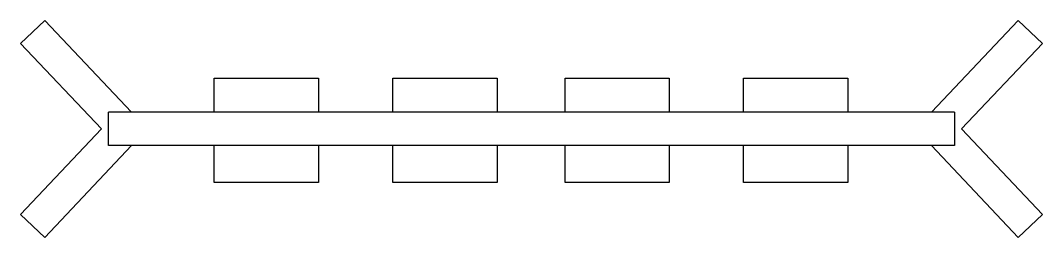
# Model space of a CAD drawing. Header units: millimetres. Extents: x 2667 to 2848, y -1 to 1765.
# Drawn here: x 2771.018 to 2773.471, y 1720.581 to 1721.102 of the extents above; entities that cross this region are included whole.
import ezdxf

# ---------------------------------------------------------------- set-up
doc = ezdxf.new("R2010")
doc.units = ezdxf.units.MM
doc.layers.add('P1', color=1, linetype='Continuous')

msp = doc.modelspace()

# ---------------------------------------------------------------- linework, layer by layer
at = {"layer": 'P1'}
for p, q in [((2771.018, 1721.0468), (2771.0762, 1721.1018)), ((2771.2847, 1720.8813), (2771.0762, 1721.1018)), ((2773.2047, 1720.8813), (2773.4132, 1721.1018)), ((2773.4714, 1721.0468), (2773.4132, 1721.1018)), ((2771.2124, 1720.8413), (2771.018, 1721.0468)), ((2773.277, 1720.8413), (2773.4714, 1721.0468)), ((2773.2597, 1720.8813), (2771.2297, 1720.8813)), ((2771.2297, 1720.8013), (2771.2297, 1720.8813)), ((2773.2597, 1720.8813), (2773.2597, 1720.8013)), ((2771.2124, 1720.8413), (2771.018, 1720.6357)), ((2773.277, 1720.8413), (2773.4714, 1720.6357)), ((2771.2847, 1720.8013), (2771.0762, 1720.5808)), ((2773.2597, 1720.8013), (2771.2297, 1720.8013)), ((2773.2047, 1720.8013), (2773.4132, 1720.5808)), ((2771.018, 1720.6357), (2771.0762, 1720.5808)), ((2773.4714, 1720.6357), (2773.4132, 1720.5808))]:
    msp.add_line(p, q, dxfattribs=at)
for points in [[(2771.4833, 1720.8813), (2771.4833, 1720.9629), (2771.7333, 1720.9629), (2771.7333, 1720.8813)], [(2771.9119, 1720.8813), (2771.9119, 1720.9629), (2772.1619, 1720.9629), (2772.1619, 1720.8813)], [(2772.3254, 1720.8813), (2772.3254, 1720.9629), (2772.5754, 1720.9629), (2772.5754, 1720.8813)], [(2772.7539, 1720.8813), (2772.7539, 1720.9629), (2773.0039, 1720.9629), (2773.0039, 1720.8813)], [(2771.7333, 1720.8013), (2771.7333, 1720.7129), (2771.4833, 1720.7129)], [(2771.4833, 1720.7129), (2771.4833, 1720.8013)], [(2772.1619, 1720.8013), (2772.1619, 1720.7129), (2771.9119, 1720.7129)], [(2771.9119, 1720.7129), (2771.9119, 1720.8013)], [(2772.5754, 1720.8013), (2772.5754, 1720.7129), (2772.3254, 1720.7129)], [(2772.3254, 1720.7129), (2772.3254, 1720.8013)], [(2772.7539, 1720.7129), (2772.7539, 1720.8013)], [(2773.0039, 1720.8013), (2773.0039, 1720.7129), (2772.7539, 1720.7129)]]:
    msp.add_lwpolyline(points, dxfattribs=at)

doc.saveas('drawing.dxf')
